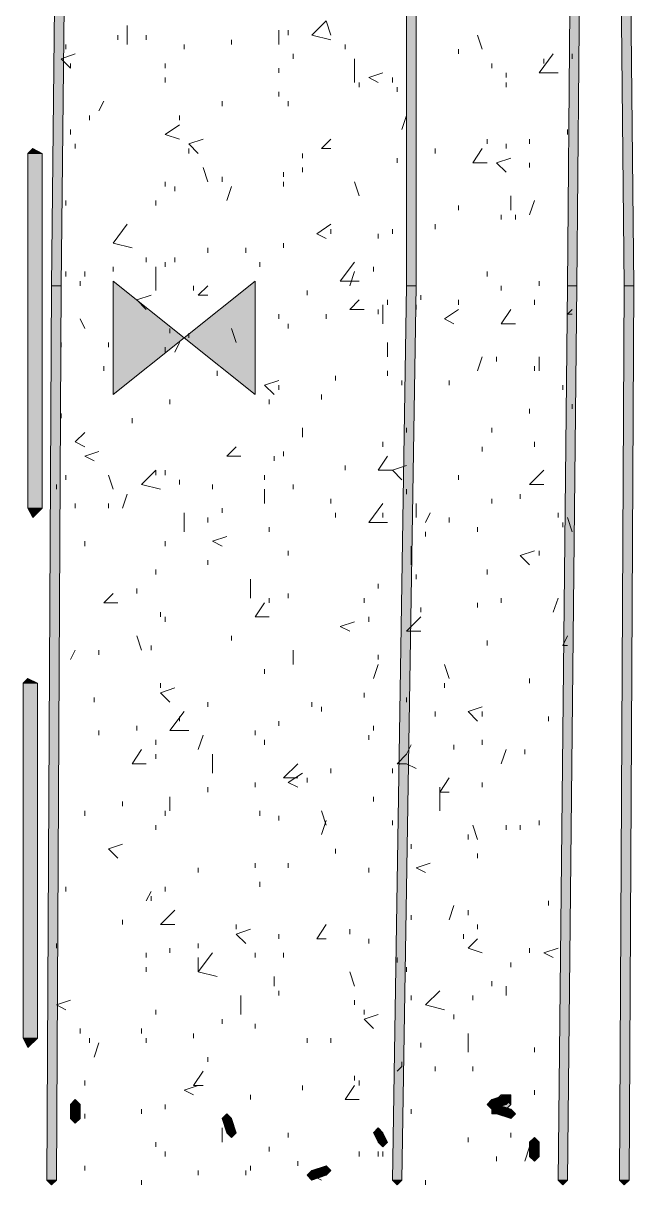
# Model space of a CAD drawing. Header units: inches. Extents: x 10 to 486, y 7 to 426.
# Drawn here: x 376.48 to 385.08, y 7.35 to 23.72 of the extents above; entities that cross this region are included whole.
import ezdxf

# ---------------------------------------------------------------- set-up
doc = ezdxf.new("R2010")
doc.units = ezdxf.units.IN
doc.header["$LTSCALE"] = 3
doc.header["$MEASUREMENT"] = 0
doc.layers.add('PDF_Geometry', color=7, linetype='Continuous', true_color=0x999999)
doc.layers.add('PDF_Solid Fills', color=7, linetype='Continuous')

msp = doc.modelspace()

# ---------------------------------------------------------------- hatches: boundary and pattern name
at = {"layer": 'PDF_Solid Fills', "true_color": 0x767676, "transparency": 33554559}
for points in [[(385.01, 20.017), (385.077, 20.017), (384.943, 33.083), (384.81, 33.083), (384.943, 20.017)], [(384.943, 7.417), (385.01, 7.417), (385.077, 20.017), (384.943, 20.017), (384.877, 7.417)]]:
    msp.add_hatch(color=8, dxfattribs=at).paths.add_polyline_path(points)
at = {"layer": 'PDF_Solid Fills', "transparency": 33554559}
for points in [[(376.61, 16.883), (376.743, 16.883), (376.743, 21.883), (376.543, 21.883), (376.543, 16.883)], [(376.543, 9.417), (376.677, 9.417), (376.677, 14.417), (376.477, 14.417), (376.477, 9.417)]]:
    msp.add_hatch(color=256, dxfattribs=at).paths.add_polyline_path(points)
at = {"layer": 'PDF_Solid Fills', "true_color": 0x999999, "transparency": 33554559}
msp.add_hatch(color=253, dxfattribs=at).paths.add_polyline_path([(383.077, 8.483), (383.143, 8.417), (383.21, 8.35), (383.343, 8.483), (383.277, 8.55), (383.21, 8.617)])

# ---------------------------------------------------------------- linework, layer by layer
at = {"layer": 'PDF_Geometry', "lineweight": 5}
for points in [[(376.877, 20.017), (377.01, 20.017), (377.277, 44.95), (377.143, 44.95)], [(381.877, 20.017), (382.01, 20.017), (382.01, 28.283), (381.877, 28.283)], [(376.81, 7.417), (376.943, 7.417), (377.01, 20.017), (376.877, 20.017)], [(381.677, 7.417), (381.81, 7.417), (382.01, 20.017), (381.877, 20.017)], [(383.077, 8.483), (383.143, 8.417), (383.21, 8.35), (383.343, 8.483), (383.277, 8.55), (383.21, 8.617)], [(383.077, 8.55), (383.077, 8.417), (383.277, 8.483), (383.277, 8.617)], [(377.143, 8.283), (377.277, 8.283), (377.277, 8.483), (377.143, 8.483)], [(383.143, 8.483), (383.143, 8.35), (383.343, 8.283), (383.343, 8.417)], [(379.343, 8.083), (379.477, 8.083), (379.41, 8.283), (379.277, 8.283)], [(381.477, 7.95), (381.61, 7.95), (381.543, 8.083), (381.41, 8.083)], [(383.61, 7.75), (383.743, 7.75), (383.743, 7.95), (383.61, 7.95)], [(380.543, 7.55), (380.543, 7.417), (380.743, 7.483), (380.743, 7.617)]]:
    msp.add_lwpolyline(points, close=True, dxfattribs=at)
at = {"layer": 'PDF_Geometry', "color": 8, "lineweight": 5, "true_color": 0x767676}
for points in [[(385.01, 20.017), (385.077, 20.017), (384.943, 33.083), (384.81, 33.083), (384.943, 20.017)], [(384.143, 20.017), (384.277, 20.017), (384.343, 27.817), (384.21, 27.817)], [(384.01, 7.417), (384.143, 7.417), (384.277, 20.017), (384.143, 20.017)], [(384.943, 7.417), (385.01, 7.417), (385.077, 20.017), (384.943, 20.017), (384.877, 7.417)]]:
    msp.add_lwpolyline(points, close=True, dxfattribs=at)
at = {"layer": 'PDF_Geometry', "lineweight": 13}
for points in [[(380.81, 23.55), (380.743, 23.75), (380.543, 23.55), (380.81, 23.483)], [(377.943, 23.417), (377.943, 23.683)], [(380.077, 23.417), (380.077, 23.617)], [(380.21, 23.617), (380.21, 23.55)], [(377.077, 23.417), (377.077, 23.35)], [(377.81, 23.55), (377.81, 23.483)], [(378.21, 23.55), (378.21, 23.483)], [(378.743, 23.417), (378.743, 23.35)], [(379.41, 23.483), (379.41, 23.417)], [(381.01, 23.417), (381.01, 23.35)], [(382.01, 23.55), (382.01, 23.483)], [(382.943, 23.35), (382.877, 23.55)], [(377.143, 23.15), (377.143, 23.083), (377.01, 23.217), (377.21, 23.283)], [(380.277, 23.283), (380.277, 23.217)], [(382.61, 23.35), (382.61, 23.283)], [(384.01, 23.017), (383.743, 23.017), (383.943, 23.283)], [(384.21, 23.283), (384.21, 23.217)], [(378.477, 23.15), (378.477, 23.083)], [(380.077, 23.083), (380.077, 23.017)], [(381.143, 22.883), (381.143, 23.217)], [(383.077, 23.15), (383.077, 23.083)], [(383.81, 23.217), (383.81, 23.15)], [(378.477, 22.95), (378.477, 22.883)], [(381.477, 22.883), (381.343, 22.95), (381.543, 23.017)], [(381.677, 22.95), (381.677, 22.883)], [(383.277, 23.017), (383.277, 22.95)], [(380.077, 22.75), (380.077, 22.683)], [(381.21, 22.883), (381.21, 22.817)], [(381.743, 22.817), (381.743, 22.75)], [(383.277, 22.883), (383.277, 22.817)], [(377.543, 22.483), (377.61, 22.617)], [(379.277, 22.617), (379.277, 22.55)], [(380.21, 22.617), (380.21, 22.55)], [(377.41, 22.417), (377.41, 22.35)], [(378.677, 22.083), (378.477, 22.15), (378.677, 22.283)], [(378.677, 22.417), (378.677, 22.35)], [(381.81, 22.217), (381.877, 22.417)], [(377.143, 22.217), (377.143, 22.15)], [(384.143, 22.217), (384.143, 22.15)], [(377.21, 22.017), (377.21, 21.95)], [(378.943, 21.883), (378.81, 22.017), (379.01, 22.083)], [(378.81, 21.95), (378.81, 21.883)], [(380.81, 21.95), (380.677, 21.95), (380.81, 22.083)], [(382.277, 21.95), (382.277, 21.883)], [(383.01, 21.75), (382.81, 21.75), (382.943, 21.95)], [(383.01, 22.083), (383.01, 22.017)], [(383.277, 22.017), (383.277, 21.95)], [(383.61, 22.083), (383.61, 22.017)], [(380.41, 21.883), (380.41, 21.817)], [(381.743, 21.817), (381.743, 21.75)], [(381.877, 21.817), (381.877, 21.75)], [(382.01, 21.817), (382.01, 21.75)], [(383.277, 21.617), (383.143, 21.75), (383.343, 21.817)], [(379.077, 21.483), (379.01, 21.683)], [(380.143, 21.617), (380.143, 21.55)], [(380.41, 21.683), (380.41, 21.617)], [(383.61, 21.75), (383.61, 21.683)], [(378.477, 21.483), (378.477, 21.417)], [(379.277, 21.55), (379.277, 21.483)], [(380.143, 21.483), (380.143, 21.417)], [(381.21, 21.283), (381.143, 21.483)], [(378.61, 21.417), (378.61, 21.35)], [(379.343, 21.217), (379.41, 21.417)], [(383.343, 21.083), (383.343, 21.283)], [(377.077, 21.217), (377.077, 21.15)], [(378.343, 21.217), (378.343, 21.15)], [(382.61, 21.15), (382.61, 21.083)], [(383.61, 21.017), (383.677, 21.217)], [(383.21, 21.017), (383.21, 20.95)], [(383.41, 21.017), (383.41, 20.95)], [(378.01, 20.55), (377.743, 20.617), (377.943, 20.883)], [(380.743, 20.683), (380.61, 20.75), (380.81, 20.883)], [(380.81, 20.817), (380.81, 20.75)], [(381.677, 20.817), (381.677, 20.75)], [(382.277, 20.883), (382.277, 20.817)], [(381.477, 20.75), (381.477, 20.683)], [(379.077, 20.55), (379.077, 20.483)], [(379.61, 20.55), (379.61, 20.483)], [(380.143, 20.617), (380.143, 20.55)], [(378.21, 20.417), (378.21, 20.35)], [(378.477, 20.35), (378.477, 20.283)], [(378.61, 20.417), (378.61, 20.35)], [(379.81, 20.35), (379.81, 20.283)], [(381.21, 20.083), (380.943, 20.083), (381.143, 20.35)], [(377.077, 20.217), (377.077, 20.15)], [(377.343, 20.217), (377.343, 20.15)], [(377.743, 20.283), (377.743, 20.217)], [(378.343, 19.95), (378.343, 20.283)], [(381.077, 20.017), (381.143, 20.217)], [(381.41, 20.283), (381.41, 20.217)], [(383.01, 20.217), (383.01, 20.15)], [(377.277, 20.083), (377.277, 20.017)], [(378.877, 20.017), (378.877, 19.95)], [(379.077, 19.883), (378.943, 19.883), (379.077, 20.017)], [(383.21, 20.017), (383.21, 19.95)], [(383.743, 20.083), (383.743, 20.017)], [(378.21, 19.683), (378.077, 19.817), (378.277, 19.883)], [(380.477, 19.95), (380.477, 19.883)], [(381.277, 19.683), (381.077, 19.683), (381.21, 19.817)], [(381.61, 19.817), (381.61, 19.75)], [(382.077, 19.883), (382.077, 19.817)], [(382.61, 19.817), (382.61, 19.75)], [(383.677, 19.817), (383.677, 19.75)], [(381.477, 19.683), (381.477, 19.617)], [(381.543, 19.483), (381.543, 19.75)], [(382.01, 19.75), (382.01, 19.683)], [(382.543, 19.483), (382.41, 19.55), (382.61, 19.683)], [(383.41, 19.483), (383.21, 19.483), (383.343, 19.683)], [(384.21, 19.617), (384.143, 19.617), (384.21, 19.683)], [(377.343, 19.417), (377.277, 19.55)], [(380.077, 19.617), (380.077, 19.55)], [(380.21, 19.483), (380.21, 19.417)], [(380.743, 19.617), (380.743, 19.55)], [(378.543, 19.417), (378.543, 19.35)], [(378.81, 19.35), (378.81, 19.283)], [(379.477, 19.217), (379.41, 19.417)], [(377.01, 19.217), (377.01, 19.15)], [(377.677, 19.217), (377.677, 19.15)], [(378.477, 19.15), (378.477, 19.083)], [(378.61, 19.083), (378.677, 19.217)], [(381.61, 19.017), (381.61, 19.217)], [(382.877, 18.817), (382.943, 19.017)], [(383.143, 19.017), (383.143, 18.95)], [(383.743, 18.817), (383.743, 19.017)], [(377.61, 18.883), (377.61, 18.817)], [(383.677, 18.883), (383.677, 18.817)], [(379.21, 18.817), (379.21, 18.75)], [(380.01, 18.483), (379.877, 18.617), (380.077, 18.683)], [(380.877, 18.75), (380.877, 18.683)], [(381.61, 18.817), (381.61, 18.75)], [(381.81, 18.683), (381.81, 18.617)], [(382.477, 18.683), (382.477, 18.617)], [(380.077, 18.617), (380.077, 18.55)], [(384.077, 18.617), (384.077, 18.55)], [(378.543, 18.417), (378.543, 18.35)], [(379.943, 18.417), (379.943, 18.35)], [(380.677, 18.483), (380.677, 18.417)], [(377.01, 18.217), (377.01, 18.15)], [(383.61, 18.283), (383.61, 18.217)], [(378.01, 18.15), (378.01, 18.083)], [(380.41, 17.883), (380.41, 18.017)], [(381.877, 18.017), (381.877, 17.95)], [(383.077, 18.017), (383.077, 17.95)], [(377.343, 17.75), (377.21, 17.817), (377.343, 17.95)], [(377.477, 17.55), (377.343, 17.617), (377.543, 17.683)], [(379.543, 17.617), (379.343, 17.617), (379.477, 17.75)], [(380.143, 17.683), (380.143, 17.617)], [(381.543, 17.817), (381.543, 17.75)], [(382.943, 17.75), (382.943, 17.683)], [(383.677, 17.817), (383.677, 17.75)], [(380.01, 17.617), (380.01, 17.55)], [(381.877, 17.483), (381.677, 17.417), (381.477, 17.417), (381.61, 17.617)], [(377.077, 17.35), (377.077, 17.283)], [(377.743, 17.15), (377.677, 17.35)], [(378.41, 17.15), (378.143, 17.217), (378.343, 17.417), (378.343, 17.35)], [(378.477, 17.417), (378.477, 17.35)], [(379.877, 17.35), (379.877, 17.283)], [(381.01, 17.483), (381.01, 17.417)], [(381.677, 17.417), (381.81, 17.283)], [(382.61, 17.35), (382.61, 17.283)], [(383.81, 17.217), (383.61, 17.217), (383.81, 17.417)], [(376.943, 17.217), (376.943, 17.15)], [(378.677, 17.283), (378.677, 17.217)], [(379.143, 17.217), (379.143, 17.15)], [(380.277, 17.217), (380.277, 17.15)], [(377.877, 16.883), (377.943, 17.083)], [(379.877, 16.95), (379.877, 17.15)], [(381.877, 17.15), (381.877, 17.083)], [(383.477, 17.083), (383.477, 17.017)], [(377.21, 16.95), (377.21, 16.883)], [(377.677, 16.95), (377.677, 16.883)], [(379.277, 16.883), (379.277, 16.817)], [(380.81, 17.017), (380.81, 16.95)], [(381.61, 16.683), (381.343, 16.683), (381.543, 16.95)], [(382.01, 16.75), (382.01, 16.95)], [(383.077, 17.017), (383.077, 16.95)], [(378.743, 16.55), (378.743, 16.817)], [(379.077, 16.75), (379.077, 16.683)], [(380.877, 16.817), (380.877, 16.75)], [(381.543, 16.817), (381.543, 16.75)], [(382.143, 16.683), (382.21, 16.817)], [(382.477, 16.75), (382.477, 16.683)], [(384.01, 16.817), (384.01, 16.75)], [(384.21, 16.55), (384.143, 16.75)], [(379.943, 16.617), (379.943, 16.55)], [(382.143, 16.55), (382.143, 16.483)], [(382.877, 16.617), (382.877, 16.55)], [(384.077, 16.683), (384.077, 16.617)], [(377.343, 16.417), (377.343, 16.35)], [(378.477, 16.417), (378.477, 16.35)], [(379.277, 16.35), (379.143, 16.417), (379.343, 16.483)], [(380.21, 16.283), (380.21, 16.217)], [(381.943, 16.083), (381.943, 16.35)], [(383.61, 16.083), (383.477, 16.217), (383.677, 16.283)], [(383.743, 16.283), (383.743, 16.217)], [(379.077, 16.15), (379.077, 16.083)], [(378.343, 16.017), (378.343, 15.95)], [(379.677, 15.617), (379.677, 15.683), (379.677, 15.883)], [(382.01, 15.95), (382.01, 15.883)], [(383.01, 16.017), (383.01, 15.95)], [(378.077, 15.75), (378.077, 15.683)], [(381.477, 15.817), (381.477, 15.75)], [(377.81, 15.55), (377.61, 15.55), (377.743, 15.683)], [(379.943, 15.35), (379.743, 15.35), (379.877, 15.55)], [(379.943, 15.617), (379.943, 15.55)], [(380.21, 15.683), (380.21, 15.617)], [(381.277, 15.617), (381.277, 15.55)], [(382.877, 15.55), (382.877, 15.483)], [(383.21, 15.617), (383.21, 15.55)], [(383.943, 15.417), (384.01, 15.617)], [(378.41, 15.417), (378.41, 15.35)], [(382.077, 15.483), (382.077, 15.417)], [(378.477, 15.35), (378.477, 15.283)], [(381.077, 15.15), (380.943, 15.217), (381.143, 15.283)], [(381.343, 15.35), (381.343, 15.283)], [(382.077, 15.15), (381.877, 15.15), (382.077, 15.35)], [(378.143, 14.883), (378.077, 15.083)], [(379.41, 15.083), (379.41, 15.017)], [(384.143, 14.95), (384.077, 14.95), (384.143, 15.083)], [(378.277, 14.95), (378.277, 14.883)], [(383.01, 15.017), (383.01, 14.95)], [(377.143, 14.75), (377.21, 14.883)], [(377.543, 14.883), (377.543, 14.817)], [(380.277, 14.683), (380.277, 14.883)], [(381.477, 14.817), (381.477, 14.75)], [(379.877, 14.617), (379.877, 14.55)], [(381.41, 14.483), (381.477, 14.683)], [(382.477, 14.483), (382.41, 14.683)], [(378.41, 14.417), (378.41, 14.35)], [(382.41, 14.417), (382.41, 14.35)], [(383.61, 14.483), (383.61, 14.417)], [(378.543, 14.15), (378.41, 14.283), (378.61, 14.35)], [(381.277, 14.283), (381.277, 14.217)], [(377.477, 14.217), (377.477, 14.15)], [(379.077, 14.15), (379.077, 14.083)], [(380.543, 14.15), (380.543, 14.083)], [(380.677, 14.083), (380.677, 14.017)], [(381.877, 14.217), (381.877, 14.15)], [(382.877, 13.883), (382.743, 14.017), (382.943, 14.083)], [(378.81, 13.75), (378.543, 13.75), (378.743, 14.017)], [(378.677, 13.95), (378.677, 13.883)], [(382.277, 14.017), (382.277, 13.95)], [(382.943, 14.017), (382.943, 13.95)], [(383.877, 13.95), (383.877, 13.883)], [(377.543, 13.75), (377.543, 13.683)], [(378.077, 13.817), (378.077, 13.75)], [(379.743, 13.75), (379.743, 13.683)], [(380.077, 13.883), (380.077, 13.817)], [(381.41, 13.817), (381.41, 13.75)], [(378.343, 13.617), (378.343, 13.55)], [(378.943, 13.483), (379.01, 13.683)], [(379.877, 13.617), (379.877, 13.55)], [(381.343, 13.683), (381.343, 13.617)], [(382.943, 13.617), (382.943, 13.55)], [(378.21, 13.283), (378.01, 13.283), (378.143, 13.483)], [(382.01, 13.217), (381.877, 13.283), (381.743, 13.283), (381.877, 13.417), (381.943, 13.55)], [(382.543, 13.55), (382.543, 13.483)], [(383.21, 13.283), (383.277, 13.483)], [(383.543, 13.483), (383.543, 13.417)], [(378.343, 13.417), (378.343, 13.35)], [(379.143, 13.15), (379.143, 13.417)], [(380.343, 13.083), (380.143, 13.083), (380.343, 13.283)], [(380.343, 12.95), (380.21, 13.017), (380.41, 13.15)], [(380.81, 13.217), (380.81, 13.15)], [(381.677, 13.217), (381.677, 13.15)], [(379.077, 12.95), (379.077, 12.883)], [(379.743, 13.017), (379.743, 12.95)], [(380.477, 13.083), (380.477, 13.017)], [(382.477, 12.883), (382.343, 12.883), (382.477, 13.083)], [(382.343, 12.617), (382.343, 12.95)], [(382.943, 13.017), (382.943, 12.95)], [(378.543, 12.617), (378.543, 12.817)], [(381.41, 12.817), (381.41, 12.75)], [(377.343, 12.617), (377.343, 12.55)], [(377.877, 12.75), (377.877, 12.683)], [(378.477, 12.617), (378.477, 12.55)], [(379.81, 12.617), (379.81, 12.55)], [(380.743, 12.417), (380.677, 12.617)], [(380.077, 12.55), (380.077, 12.483)], [(380.677, 12.283), (380.743, 12.483)], [(381.677, 12.483), (381.677, 12.417)], [(383.743, 12.483), (383.743, 12.417)], [(378.343, 12.417), (378.343, 12.35)], [(382.743, 12.283), (382.743, 12.217)], [(382.877, 12.217), (382.81, 12.417)], [(383.277, 12.417), (383.277, 12.35)], [(383.477, 12.417), (383.477, 12.35)], [(377.81, 11.95), (377.677, 12.083), (377.877, 12.15)], [(381.943, 12.15), (381.943, 12.083)], [(380.877, 12.083), (380.877, 12.017)], [(382.877, 12.017), (382.877, 11.95)], [(378.943, 11.817), (378.943, 11.75)], [(379.743, 11.883), (379.743, 11.817)], [(380.21, 11.883), (380.21, 11.817)], [(381.343, 11.817), (381.343, 11.75)], [(382.143, 11.75), (382.01, 11.817), (382.21, 11.883)], [(377.077, 11.55), (377.077, 11.483)], [(378.21, 11.35), (378.277, 11.483)], [(378.477, 11.55), (378.477, 11.483)], [(379.81, 11.617), (379.81, 11.55)], [(378.277, 11.417), (378.277, 11.35)], [(383.877, 11.35), (383.877, 11.283)], [(378.61, 11.017), (378.41, 11.017), (378.61, 11.217)], [(381.943, 11.15), (381.943, 11.083)], [(382.477, 11.083), (382.543, 11.283)], [(382.743, 11.217), (382.743, 11.15)], [(377.877, 11.083), (377.877, 11.017)], [(379.477, 11.017), (379.477, 10.95)], [(380.743, 10.817), (380.61, 10.817), (380.743, 11.017)], [(382.877, 11.017), (382.877, 10.95)], [(379.61, 10.75), (379.477, 10.883), (379.677, 10.95)], [(380.077, 10.883), (380.077, 10.817)], [(381.077, 10.95), (381.077, 10.883)], [(381.343, 10.817), (381.343, 10.75)], [(382.677, 10.883), (382.677, 10.817)], [(382.943, 10.617), (382.743, 10.683), (382.877, 10.817)], [(376.943, 10.75), (376.943, 10.683)], [(378.543, 10.683), (378.543, 10.617)], [(378.943, 10.75), (378.943, 10.683)], [(383.61, 10.683), (383.61, 10.617)], [(383.943, 10.55), (383.81, 10.617), (384.01, 10.683)], [(378.21, 10.617), (378.21, 10.55)], [(379.143, 10.617), (378.943, 10.35), (378.943, 10.55)], [(379.743, 10.617), (379.743, 10.55)], [(380.143, 10.617), (380.143, 10.55)], [(381.743, 10.55), (381.743, 10.483)], [(383.343, 10.483), (383.343, 10.417)], [(378.21, 10.417), (378.21, 10.35)], [(378.943, 10.35), (379.21, 10.283)], [(381.143, 10.15), (381.077, 10.35)], [(381.877, 10.417), (381.877, 10.35)], [(380.01, 10.15), (380.01, 10.283)], [(383.077, 10.217), (383.077, 10.15)], [(383.277, 10.017), (383.277, 10.15)], [(379.543, 9.75), (379.543, 10.017)], [(380.077, 10.083), (380.077, 10.017)], [(381.943, 10.017), (381.943, 9.95)], [(382.41, 9.817), (382.143, 9.883), (382.343, 10.083)], [(382.81, 10.017), (382.81, 9.95)], [(377.077, 9.817), (376.943, 9.883), (377.143, 9.95)], [(381.143, 9.95), (381.143, 9.883)], [(378.343, 9.817), (378.343, 9.75)], [(379.277, 9.683), (379.277, 9.617)], [(381.277, 9.817), (381.277, 9.75)], [(381.41, 9.55), (381.277, 9.683), (381.477, 9.75)], [(382.543, 9.75), (382.543, 9.683)], [(377.277, 9.55), (377.277, 9.483)], [(378.143, 9.55), (378.143, 9.483)], [(379.743, 9.617), (379.743, 9.55)], [(377.41, 9.417), (377.41, 9.35)], [(377.477, 9.15), (377.543, 9.35)], [(378.21, 9.417), (378.21, 9.35)], [(378.877, 9.483), (378.877, 9.417)], [(380.477, 9.417), (380.477, 9.35)], [(380.81, 9.417), (380.81, 9.35)], [(382.077, 9.35), (382.077, 9.283)], [(382.743, 9.217), (382.743, 9.483)], [(383.677, 9.283), (383.677, 9.217)], [(379.077, 9.15), (379.077, 9.083)], [(381.743, 8.95), (381.81, 9.017), (381.81, 9.083)], [(382.277, 9.017), (382.277, 8.95)], [(382.81, 9.017), (382.81, 8.95)], [(379.01, 8.75), (378.877, 8.75), (379.01, 8.95)], [(381.143, 8.883), (381.143, 8.817)], [(377.343, 8.817), (377.343, 8.75)], [(378.877, 8.617), (378.743, 8.683), (378.943, 8.75)], [(380.41, 8.75), (380.41, 8.683)], [(381.21, 8.55), (381.01, 8.55), (381.143, 8.75)], [(381.21, 8.817), (381.21, 8.75)], [(383.677, 8.683), (383.677, 8.617)], [(379.677, 8.617), (379.677, 8.55)], [(377.343, 8.35), (377.343, 8.283)], [(378.143, 8.417), (378.143, 8.35)], [(378.477, 8.483), (378.477, 8.417)], [(381.943, 8.417), (381.943, 8.35)], [(383.077, 8.483), (383.21, 8.35)], [(379.277, 7.95), (379.277, 8.15)], [(380.21, 8.083), (380.21, 8.017)], [(383.343, 8.083), (383.343, 8.017)], [(378.343, 7.95), (378.343, 7.883)], [(379.943, 7.883), (379.943, 7.817)], [(382.743, 8.017), (382.743, 7.95)], [(383.543, 7.683), (383.61, 7.883)], [(378.477, 7.817), (378.477, 7.75)], [(381.21, 7.817), (381.21, 7.75)], [(381.477, 7.817), (381.477, 7.75)], [(381.543, 7.817), (381.543, 7.75)], [(383.143, 7.75), (383.143, 7.683)], [(377.343, 7.617), (377.343, 7.55)], [(378.943, 7.55), (378.943, 7.483)], [(379.61, 7.55), (379.61, 7.483)], [(379.677, 7.617), (379.677, 7.55)], [(380.343, 7.683), (380.343, 7.617)], [(378.143, 7.417), (378.143, 7.35)], [(380.543, 7.417), (380.543, 7.483), (380.677, 7.417)], [(382.143, 7.417), (382.143, 7.35)]]:
    msp.add_lwpolyline(points, dxfattribs=at)
at = {"layer": 'PDF_Geometry', "color": 7, "lineweight": 5}
for points in [[(376.543, 21.883), (376.61, 21.95), (376.743, 21.883)], [(376.743, 16.883), (376.61, 16.75), (376.543, 16.883)], [(376.477, 14.417), (376.543, 14.483), (376.677, 14.417)], [(376.677, 9.417), (376.543, 9.283), (376.477, 9.417)]]:
    msp.add_lwpolyline(points, dxfattribs=at)
for points in [[(376.61, 16.883), (376.743, 16.883), (376.743, 21.883), (376.543, 21.883), (376.543, 16.883)], [(376.543, 9.417), (376.677, 9.417), (376.677, 14.417), (376.477, 14.417), (376.477, 9.417)]]:
    msp.add_lwpolyline(points, close=True, dxfattribs=at)
at = {"layer": 'PDF_Geometry', "lineweight": 5}
for points in [[(376.877, 20.017), (376.877, 20.017)], [(382.01, 20.017), (382.01, 20.017)], [(377.143, 8.483), (377.21, 8.55), (377.277, 8.483)], [(383.077, 8.417), (383.01, 8.483), (383.077, 8.55)], [(383.21, 8.617), (383.343, 8.617), (383.343, 8.483)], [(383.277, 8.617), (383.343, 8.55), (383.277, 8.483)], [(379.277, 8.283), (379.343, 8.35), (379.41, 8.283)], [(383.21, 8.35), (383.077, 8.35), (383.077, 8.483)], [(383.143, 8.35), (383.077, 8.417), (383.143, 8.483)], [(383.343, 8.417), (383.41, 8.35), (383.343, 8.283)], [(377.277, 8.283), (377.21, 8.217), (377.143, 8.283)], [(379.477, 8.083), (379.41, 8.017), (379.343, 8.083)], [(381.41, 8.083), (381.477, 8.15), (381.543, 8.083)], [(381.61, 7.95), (381.543, 7.883), (381.477, 7.95)], [(383.61, 7.95), (383.677, 8.017), (383.743, 7.95)], [(383.743, 7.75), (383.677, 7.683), (383.61, 7.75)], [(380.543, 7.417), (380.477, 7.483), (380.543, 7.55)], [(380.743, 7.617), (380.81, 7.55), (380.743, 7.483)], [(376.943, 7.417), (376.877, 7.35), (376.81, 7.417)], [(381.81, 7.417), (381.743, 7.35), (381.677, 7.417)]]:
    msp.add_lwpolyline(points, dxfattribs=at)
at = {"layer": 'PDF_Geometry', "color": 7, "lineweight": 13, "true_color": 0xfafafa}
for points in [[(377.743, 18.483), (378.743, 19.283), (377.743, 20.083)], [(378.743, 19.283), (379.743, 20.083), (379.743, 18.483)]]:
    msp.add_lwpolyline(points, close=True, dxfattribs=at)
at = {"layer": 'PDF_Geometry', "lineweight": 13}
for points in [[(377.743, 20.083), (379.743, 18.483), (379.743, 20.083), (377.743, 18.483)], [(384.21, 18.283), (384.21, 18.35)]]:
    msp.add_lwpolyline(points, close=True, dxfattribs=at)
at = {"layer": 'PDF_Geometry', "color": 8, "lineweight": 5, "true_color": 0x767676}
for points in [[(384.277, 20.017), (384.277, 20.017)], [(385.077, 20.017), (385.077, 20.017)], [(384.143, 7.417), (384.077, 7.35), (384.01, 7.417)], [(385.01, 7.417), (384.943, 7.35), (384.877, 7.417)]]:
    msp.add_lwpolyline(points, dxfattribs=at)
at = {"layer": 'PDF_Solid Fills', "color": 253, "lineweight": 5, "true_color": 0x999999, "transparency": 33554559}
for points in [[(376.877, 20.017), (377.01, 20.017), (377.143, 44.95), (377.277, 44.95)], [(381.877, 20.017), (382.01, 20.017), (381.877, 28.283), (382.01, 28.283)], [(376.81, 7.417), (376.943, 7.417), (376.877, 20.017), (377.01, 20.017)], [(381.677, 7.417), (381.81, 7.417), (381.877, 20.017), (382.01, 20.017)], [(377.21, 8.483), (377.143, 8.483), (377.277, 8.483), (377.21, 8.55)], [(383.077, 8.483), (383.077, 8.417), (383.077, 8.55), (383.01, 8.483)], [(383.077, 8.55), (383.077, 8.417), (383.277, 8.617), (383.277, 8.483)], [(383.277, 8.55), (383.21, 8.617), (383.343, 8.483), (383.343, 8.617)], [(383.277, 8.55), (383.277, 8.617), (383.277, 8.483), (383.343, 8.55)], [(377.143, 8.283), (377.277, 8.283), (377.143, 8.483), (377.277, 8.483)], [(379.343, 8.283), (379.277, 8.283), (379.41, 8.283), (379.343, 8.35)], [(383.143, 8.483), (383.143, 8.35), (383.343, 8.417), (383.343, 8.283)], [(383.343, 8.35), (383.343, 8.417), (383.343, 8.283), (383.41, 8.35)], [(377.21, 8.283), (377.277, 8.283), (377.143, 8.283), (377.21, 8.217)], [(379.343, 8.083), (379.477, 8.083), (379.277, 8.283), (379.41, 8.283)], [(379.41, 8.083), (379.477, 8.083), (379.343, 8.083), (379.41, 8.017)], [(381.477, 8.083), (381.41, 8.083), (381.543, 8.083), (381.477, 8.15)], [(381.477, 7.95), (381.61, 7.95), (381.41, 8.083), (381.543, 8.083)], [(383.677, 7.95), (383.61, 7.95), (383.743, 7.95), (383.677, 8.017)], [(383.61, 7.75), (383.743, 7.75), (383.61, 7.95), (383.743, 7.95)], [(380.543, 7.55), (380.543, 7.417), (380.743, 7.617), (380.743, 7.483)], [(380.743, 7.55), (380.743, 7.617), (380.743, 7.483), (380.81, 7.55)], [(376.877, 7.417), (376.943, 7.417), (376.81, 7.417), (376.877, 7.35)]]:
    msp.add_solid(points, dxfattribs=at)
at = {"layer": 'PDF_Solid Fills', "color": 8, "lineweight": 5, "true_color": 0x767676, "transparency": 33554559}
for points in [[(384.143, 20.017), (384.277, 20.017), (384.21, 27.817), (384.343, 27.817)], [(384.01, 7.417), (384.143, 7.417), (384.143, 20.017), (384.277, 20.017)], [(384.077, 7.417), (384.143, 7.417), (384.01, 7.417), (384.077, 7.35)], [(385.01, 7.417), (384.943, 7.35), (384.943, 7.417), (384.877, 7.417)]]:
    msp.add_solid(points, dxfattribs=at)
at = {"layer": 'PDF_Solid Fills', "lineweight": 5, "transparency": 33554559}
for points in [[(376.543, 21.883), (376.61, 21.95), (376.61, 21.883), (376.743, 21.883)], [(376.743, 16.883), (376.61, 16.75), (376.61, 16.883), (376.543, 16.883)], [(376.477, 14.417), (376.543, 14.483), (376.543, 14.417), (376.677, 14.417)], [(376.677, 9.417), (376.543, 9.283), (376.543, 9.417), (376.477, 9.417)]]:
    msp.add_solid(points, dxfattribs=at)
at = {"layer": 'PDF_Solid Fills', "color": 7, "lineweight": 13, "true_color": 0xfafafa, "transparency": 33554559}
for points in [[(377.743, 20.083), (377.743, 19.283), (378.743, 19.283)], [(377.743, 19.283), (378.743, 19.283), (377.743, 18.483)]]:
    msp.add_solid(points, dxfattribs=at)
at = {"layer": 'PDF_Solid Fills', "color": 7, "lineweight": 25, "true_color": 0xfafafa, "transparency": 33554559}
for points in [[(379.743, 20.083), (378.743, 19.283), (379.743, 19.283)], [(378.743, 19.283), (379.743, 19.283), (379.743, 18.483)]]:
    msp.add_solid(points, dxfattribs=at)
at = {"layer": 'PDF_Solid Fills', "color": 253, "lineweight": 13, "true_color": 0x999999, "transparency": 33554559}
for points in [[(383.143, 8.417), (383.21, 8.35), (383.077, 8.483), (383.077, 8.35)], [(383.143, 8.417), (383.143, 8.35), (383.143, 8.483), (383.077, 8.417)], [(381.543, 7.95), (381.61, 7.95), (381.477, 7.95), (381.543, 7.883)], [(383.677, 7.75), (383.743, 7.75), (383.61, 7.75), (383.677, 7.683)], [(380.543, 7.483), (380.543, 7.417), (380.543, 7.55), (380.477, 7.483)], [(381.743, 7.417), (381.81, 7.417), (381.677, 7.417), (381.743, 7.35)]]:
    msp.add_solid(points, dxfattribs=at)

doc.saveas('drawing.dxf')
